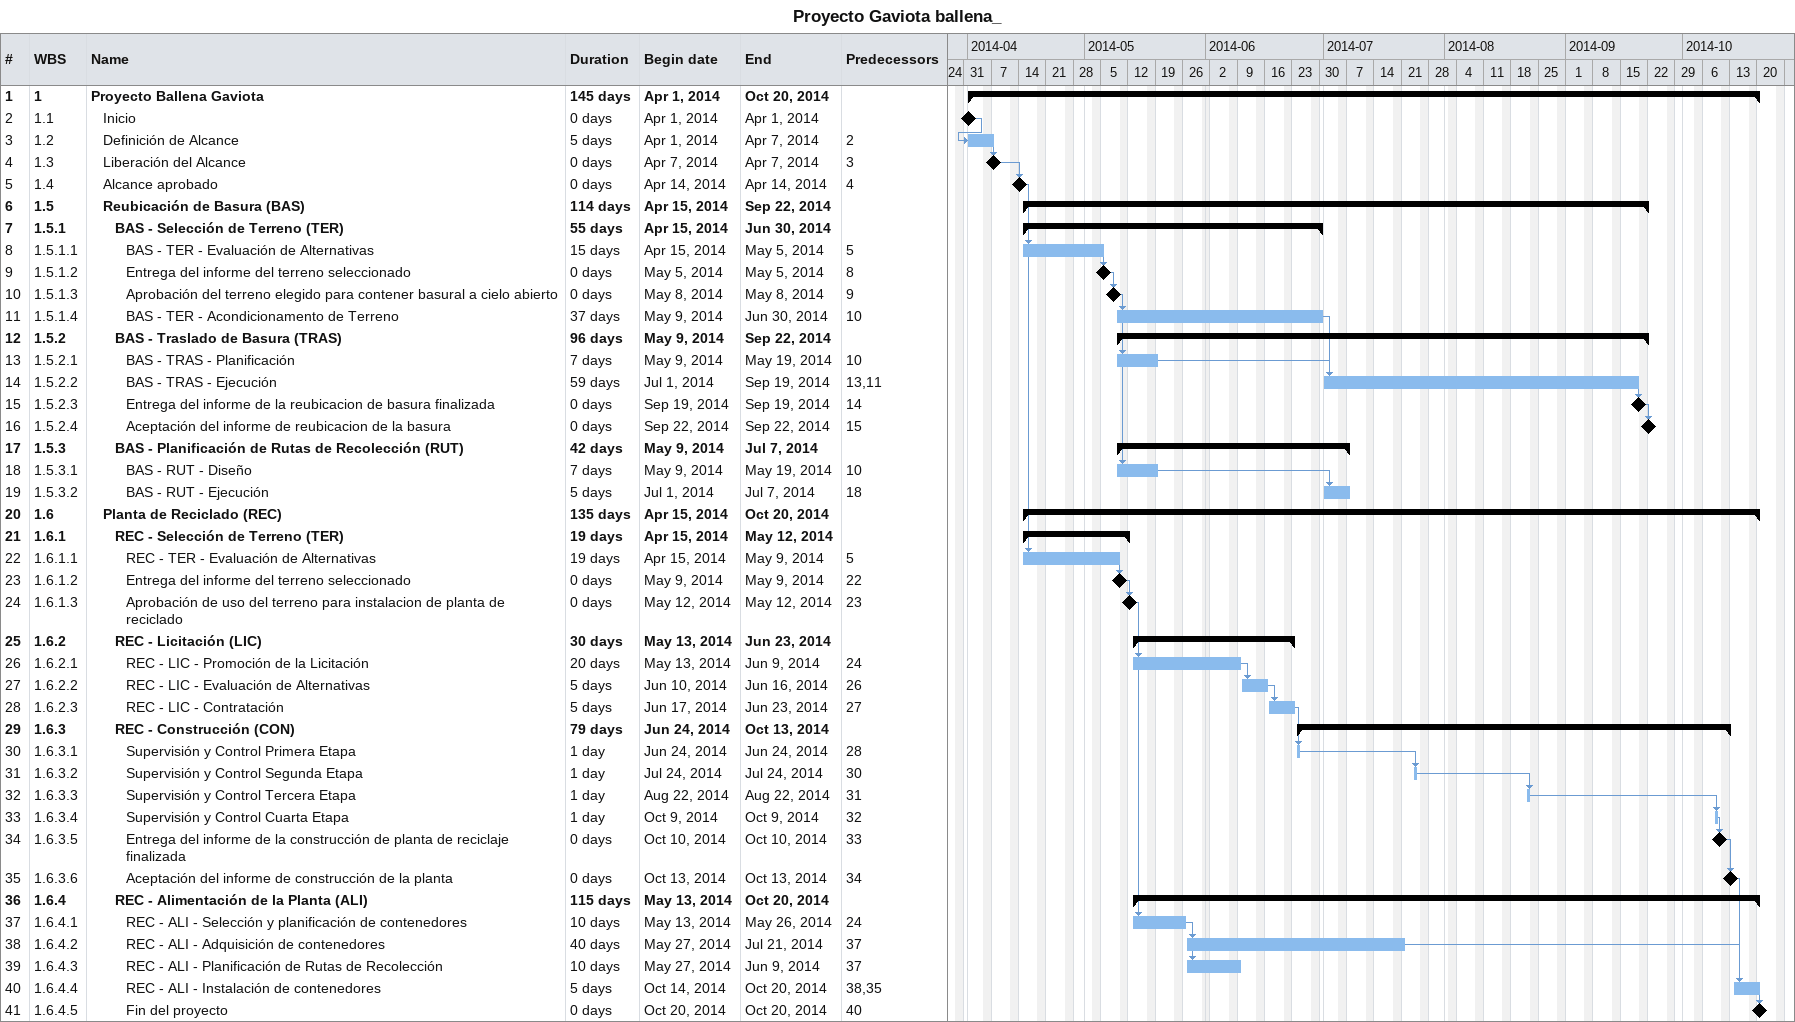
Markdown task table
Proyecto Gaviota ballena_

| ID | WBS | Task | Duration | Start | Finish | Predecessors |
|---|---|---|---|---|---|---|
| 1 | 1 | **Proyecto Ballena Gaviota** | 145d | 2014-04-01 | 2014-10-20 |  |
| 2 | 1.1 | Inicio | 0d | 2014-04-01 | 2014-04-01 |  |
| 3 | 1.2 | Definición de Alcance | 5d | 2014-04-01 | 2014-04-07 | 2 |
| 4 | 1.3 | Liberación del Alcance | 0d | 2014-04-07 | 2014-04-07 | 3 |
| 5 | 1.4 | Alcance aprobado | 0d | 2014-04-14 | 2014-04-14 | 4 |
| 6 | 1.5 | **Reubicación de Basura (BAS)** | 114d | 2014-04-15 | 2014-09-22 |  |
| 7 | 1.5.1 | **BAS - Selección de Terreno (TER)** | 55d | 2014-04-15 | 2014-06-30 |  |
| 8 | 1.5.1.1 | BAS - TER - Evaluación de Alternativas | 15d | 2014-04-15 | 2014-05-05 | 5 |
| 9 | 1.5.1.2 | Entrega del informe del terreno seleccionado | 0d | 2014-05-05 | 2014-05-05 | 8 |
| 10 | 1.5.1.3 | Aprobación del terreno elegido para contener basural a cielo abierto | 0d | 2014-05-08 | 2014-05-08 | 9 |
| 11 | 1.5.1.4 | BAS - TER - Acondicionamento de Terreno | 37d | 2014-05-09 | 2014-06-30 | 10 |
| 12 | 1.5.2 | **BAS - Traslado de Basura (TRAS)** | 96d | 2014-05-09 | 2014-09-22 |  |
| 13 | 1.5.2.1 | BAS - TRAS - Planificación | 7d | 2014-05-09 | 2014-05-19 | 10 |
| 14 | 1.5.2.2 | BAS - TRAS - Ejecución | 59d | 2014-07-01 | 2014-09-19 | 13, 11 |
| 15 | 1.5.2.3 | Entrega del informe de la reubicacion de basura finalizada | 0d | 2014-09-19 | 2014-09-19 | 14 |
| 16 | 1.5.2.4 | Aceptación del informe de reubicacion de la basura | 0d | 2014-09-22 | 2014-09-22 | 15 |
| 17 | 1.5.3 | **BAS - Planificación de Rutas de Recolección (RUT)** | 42d | 2014-05-09 | 2014-07-07 |  |
| 18 | 1.5.3.1 | BAS - RUT - Diseño | 7d | 2014-05-09 | 2014-05-19 | 10 |
| 19 | 1.5.3.2 | BAS - RUT - Ejecución | 5d | 2014-07-01 | 2014-07-07 | 18 |
| 20 | 1.6 | **Planta de Reciclado (REC)** | 135d | 2014-04-15 | 2014-10-20 |  |
| 21 | 1.6.1 | **REC - Selección de Terreno (TER)** | 19d | 2014-04-15 | 2014-05-12 |  |
| 22 | 1.6.1.1 | REC - TER - Evaluación de Alternativas | 19d | 2014-04-15 | 2014-05-09 | 5 |
| 23 | 1.6.1.2 | Entrega del informe del terreno seleccionado | 0d | 2014-05-09 | 2014-05-09 | 22 |
| 24 | 1.6.1.3 | Aprobación de uso del terreno para instalacion de planta de reciclado | 0d | 2014-05-12 | 2014-05-12 | 23 |
| 25 | 1.6.2 | **REC - Licitación (LIC)** | 30d | 2014-05-13 | 2014-06-23 |  |
| 26 | 1.6.2.1 | REC - LIC - Promoción de la Licitación | 20d | 2014-05-13 | 2014-06-09 | 24 |
| 27 | 1.6.2.2 | REC - LIC - Evaluación de Alternativas | 5d | 2014-06-10 | 2014-06-16 | 26 |
| 28 | 1.6.2.3 | REC - LIC - Contratación | 5d | 2014-06-17 | 2014-06-23 | 27 |
| 29 | 1.6.3 | **REC - Construcción (CON)** | 79d | 2014-06-24 | 2014-10-13 |  |
| 30 | 1.6.3.1 | Supervisión y Control Primera Etapa | 1d | 2014-06-24 | 2014-06-24 | 28 |
| 31 | 1.6.3.2 | Supervisión y Control Segunda Etapa | 1d | 2014-07-24 | 2014-07-24 | 30 |
| 32 | 1.6.3.3 | Supervisión y Control Tercera Etapa | 1d | 2014-08-22 | 2014-08-22 | 31 |
| 33 | 1.6.3.4 | Supervisión y Control Cuarta Etapa | 1d | 2014-10-09 | 2014-10-09 | 32 |
| 34 | 1.6.3.5 | Entrega del informe de la construcción de planta de reciclaje finalizada | 0d | 2014-10-10 | 2014-10-10 | 33 |
| 35 | 1.6.3.6 | Aceptación del informe de construcción de la planta | 0d | 2014-10-13 | 2014-10-13 | 34 |
| 36 | 1.6.4 | **REC - Alimentación de la Planta (ALI)** | 115d | 2014-05-13 | 2014-10-20 |  |
| 37 | 1.6.4.1 | REC - ALI - Selección y planificación de contenedores | 10d | 2014-05-13 | 2014-05-26 | 24 |
| 38 | 1.6.4.2 | REC - ALI - Adquisición de contenedores | 40d | 2014-05-27 | 2014-07-21 | 37 |
| 39 | 1.6.4.3 | REC - ALI - Planificación de Rutas de Recolección | 10d | 2014-05-27 | 2014-06-09 | 37 |
| 40 | 1.6.4.4 | REC - ALI - Instalación de contenedores | 5d | 2014-10-14 | 2014-10-20 | 38, 35 |
| 41 | 1.6.4.5 | Fin del proyecto | 0d | 2014-10-20 | 2014-10-20 | 40 |
